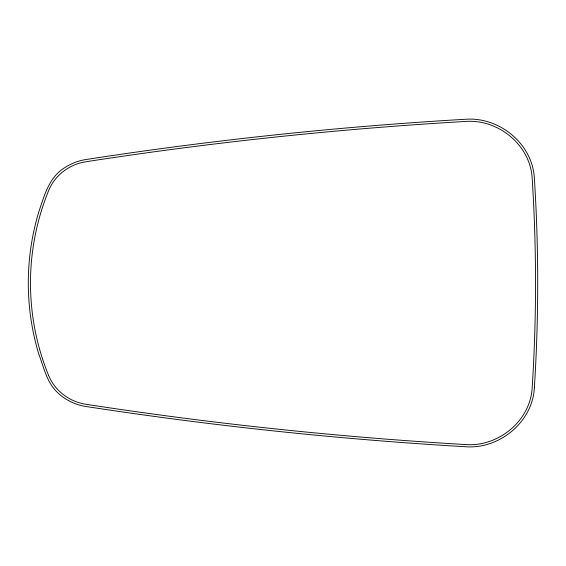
<?xml version="1.0" encoding="UTF-8"?>
<svg xmlns="http://www.w3.org/2000/svg" width="566" height="566" viewBox="0 0 566 566"><rect width="100%" height="100%" fill="white"/><g stroke="black" fill="none" stroke-linecap="round" stroke-linejoin="round"><path stroke-width="0.85" d="M48.704 375.619C54.944 390.766 69.427 401.69 85.53 404.216C211.486 423.63 338.334 437.094 465.549 444.551C498.356 447.098 530.533 420.8 532.196 387.469A1642.978 1642.978 0 0 0 532.189 178.531C530.526 145.214 498.37 118.917 465.577 121.449C338.341 128.857 211.472 142.321 85.516 161.812C69.42 164.338 54.952 175.262 48.711 190.395A244.71 244.71 0 0 0 48.676 375.633M534.368 387.689C532.62 422.116 499.417 449.333 465.507 446.737C338.164 439.273 211.189 425.795 85.119 406.36C73.884 404.471 63.399 398.945 55.624 390.604C46.207 380.409 43.547 366.407 38.7 353.849A246.528 246.528 0 0 1 38.7 212.158C43.957 196.947 48.138 179.783 61.821 169.68C68.684 164.55 76.658 161.14 85.098 159.662C211.175 140.156 338.171 126.678 465.535 119.263C499.438 116.681 532.62 143.898 534.368 178.311A1646.006 1646.006 0 0 1 534.368 387.689"/></g></svg>
